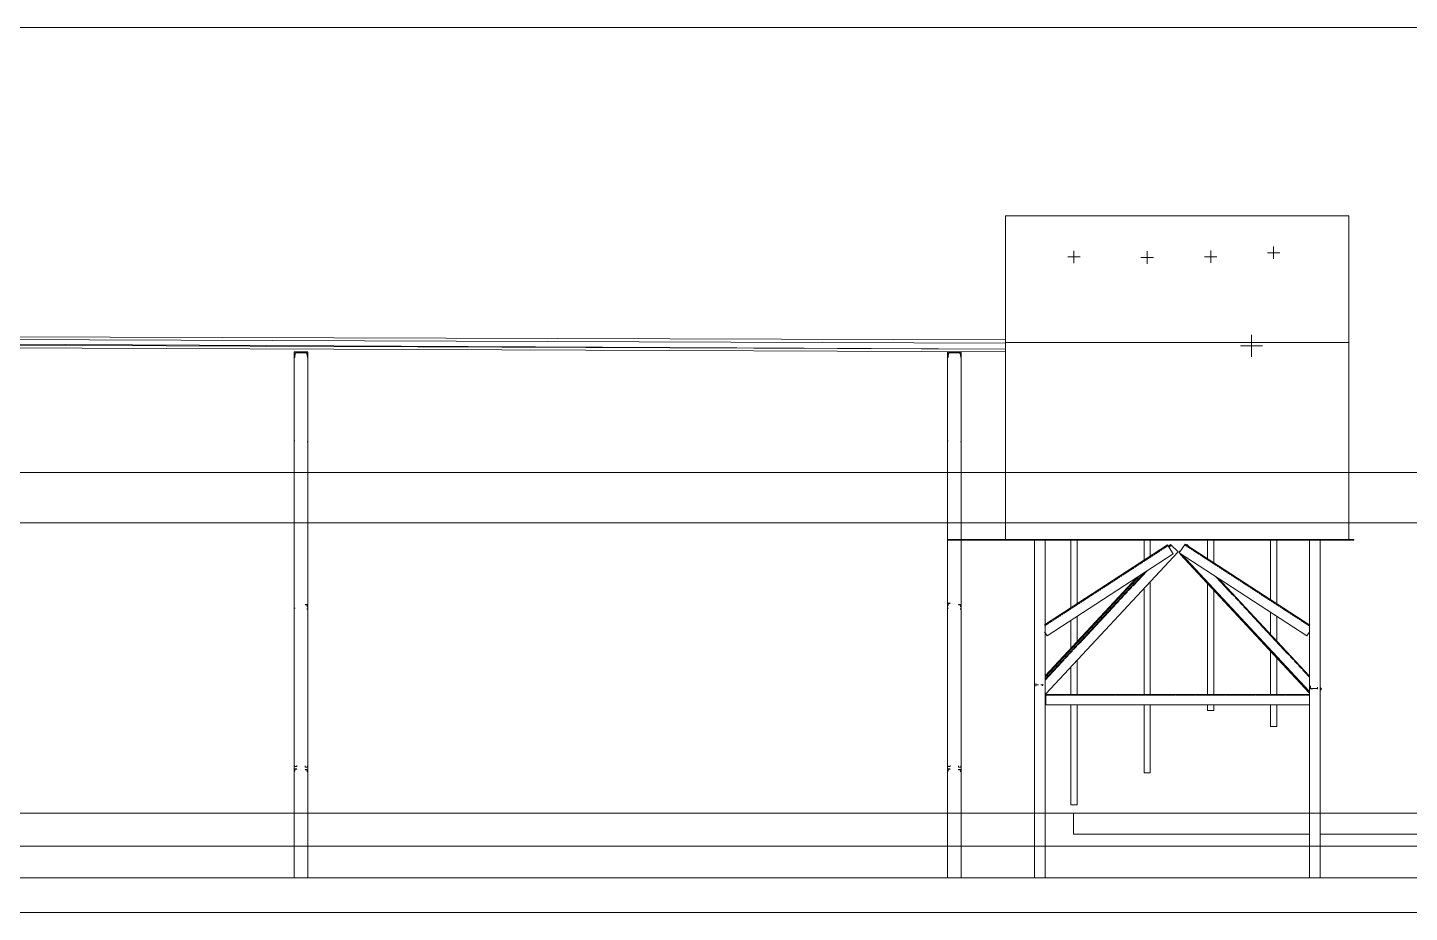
# Model space of a CAD drawing. Header units: centimetres. Extents: x -3046 to 63786, y -269 to 1483.
# Drawn here: x 58990 to 60997, y -50 to 1235 of the extents above; entities that cross this region are included whole.
import ezdxf

# ---------------------------------------------------------------- set-up
doc = ezdxf.new("R2010")
doc.units = ezdxf.units.CM
doc.linetypes.add('Centre', pattern=[3.175, 0.635, -0.475, 1.59, -0.475])
doc.linetypes.add('Hidden', pattern=[0.714375, 0.47625, -0.238125])
for name, color, linetype, lineweight in [('A-FLOR', 7, 'Continuous', 9), ('A-FLOR-LEVL', 7, 'Continuous', 9), ('A-GENM', 7, 'Continuous', 9), ('C-BLDG-PADS', 7, 'Continuous', 9), ('P-PIPE', 7, 'Continuous', 9), ('P-PIPE-CNTR', 7, 'Continuous', 9), ('S-BEAM', 7, 'Continuous', 9), ('S-COLS', 7, 'Continuous', 9)]:
    doc.layers.add(name, color=color, linetype=linetype, lineweight=lineweight)

# ---------------------------------------------------------------- blocks, each defined once
blk = doc.blocks.new('M Canal C-Pilar - 2C200X74-1262642-s04')
at = {"layer": 'S-COLS'}
for p, q in [((3090.4, 0), (3090.4, 763.6)), ((3110.4, 763.6), (3090.4, 763.6)), ((3110.4, 755.6), (3110.4, 491.4)), ((3110.4, 490.4), (3110.4, 0)), ((3110.4, 0), (3090.4, 0))]:
    blk.add_line(p, q, dxfattribs=at)
blk = doc.blocks.new('C Shapes - C8x20-1276569-s04')
at = {"layer": 'S-BEAM'}
for p, q in [((3110.4, 763.5), (3090.4, 763.5)), ((3090.4, 763.5), (3090.4, 755.5)), ((3110.4, 755.5), (3110.4, 763.5)), ((3090.4, 755.5), (3090.6, 755.5)), ((3091.2, 756.1), (3092, 761.2)), ((3093.3, 762.2), (3107.5, 762.2)), ((3108.7, 761.2), (3109.6, 756.1)), ((3110.2, 755.5), (3110.4, 755.5))]:
    blk.add_line(p, q, dxfattribs=at)
for centre, radius, start, end in [((3090.6, 756.2), 0.636, 270, 350.54), ((3093.3, 761), 1.27, 90, 170.54), ((3107.5, 761), 1.27, 9.46, 90), ((3110.2, 756.2), 0.636, 189.46, 270)]:
    blk.add_arc(centre, radius, start, end, dxfattribs=at)
blk = doc.blocks.new('L-Angle - L35x35x10-1264653-s04')
at = {"layer": 'S-BEAM'}
for p, q in [((3090.7, 158.5), (3090.7, 155)), ((3094.2, 158.5), (3090.7, 158.5)), ((3091.2, 155.5), (3091.2, 157.5)), ((3091.7, 158), (3093.7, 158))]:
    blk.add_line(p, q, dxfattribs=at)
for centre, start, end in [((3090.7, 155.5), 270, 0), ((3091.7, 157.5), 90, 180), ((3093.7, 158.5), 270, 0)]:
    blk.add_arc(centre, 0.5, start, end, dxfattribs=at)
blk = doc.blocks.new('L-Angle - L35x35x10-1265724-s04')
at = {"layer": 'S-BEAM'}
for p, q in [((3090.7, 163.4), (3090.7, 162)), ((3090.7, 162), (3090.7, 161.4)), ((3094.2, 162), (3090.7, 162)), ((3091.7, 161.7), (3093.7, 161.7)), ((3094.2, 162), (3094.2, 163.4))]:
    blk.add_line(p, q, dxfattribs=at)
for centre, start_param, end_param in [((3091.7, 161.5), 1.832596, 3.141593), ((3093.7, 162), 4.712389, 6.283185)]:
    blk.add_ellipse(centre, major_axis=(0.5, 0), ratio=0.559193, start_param=start_param, end_param=end_param, dxfattribs=at)
blk = doc.blocks.new('L-Angle - L35x35x10-1266284-s04')
at = {"layer": 'S-BEAM'}
blk.add_line((3091, 634), (3091, 634.9), dxfattribs=at)
blk = doc.blocks.new('L-Angle - L35x35x10-1266965-s04')
at = {"layer": 'S-BEAM'}
blk.add_line((3091.2, 391.1), (3091.2, 392), dxfattribs=at)
blk = doc.blocks.new('L-Angle - L35x35x10-1267097-s04')
at = {"layer": 'S-BEAM'}
for p, q in [((3090.7, 399.1), (3090.7, 395.6)), ((3094.2, 399.1), (3090.7, 399.1)), ((3091.2, 396.1), (3091.2, 398.1)), ((3091.7, 398.6), (3093.7, 398.6))]:
    blk.add_line(p, q, dxfattribs=at)
for centre, start_param, end_param in [((3090.7, 396.1), 4.712389, 6.283185), ((3091.7, 398.1), 1.570796, 3.141593), ((3093.7, 399.1), 4.712389, 6.283185)]:
    blk.add_ellipse(centre, major_axis=(0.5, 0), ratio=0.999999, start_param=start_param, end_param=end_param, dxfattribs=at)
blk = doc.blocks.new('L-Angle - L35x35x10-1267172-s04')
at = {"layer": 'S-BEAM'}
blk.add_line((3090.3, 519), (3090.3, 515.5), dxfattribs=at)
blk = doc.blocks.new('L-Angle - L35x35x10-1269946-s04')
at = {"layer": 'S-BEAM'}
for p, q in [((3109.9, 157.5), (3106.4, 157.5)), ((3106.9, 157), (3108.9, 157)), ((3109.4, 156.5), (3109.4, 154.5)), ((3109.9, 154), (3109.9, 157.5))]:
    blk.add_line(p, q, dxfattribs=at)
for centre, start, end in [((3106.9, 157.5), 180, 270), ((3108.9, 156.5), 0, 90), ((3109.9, 154.5), 180, 270)]:
    blk.add_arc(centre, 0.5, start, end, dxfattribs=at)
blk = doc.blocks.new('L-Angle - L35x35x10-1269948-s04')
at = {"layer": 'S-BEAM'}
for p, q in [((3106.4, 162.6), (3106.4, 161)), ((3109.9, 161), (3106.4, 161)), ((3106.9, 160.7), (3108.9, 160.7)), ((3109.9, 161), (3109.9, 162.6)), ((3109.9, 160.3), (3109.9, 161))]:
    blk.add_line(p, q, dxfattribs=at)
for centre, start_param, end_param in [((3106.9, 161), 3.141593, 4.712389), ((3108.9, 160.4), 0, 1.308997)]:
    blk.add_ellipse(centre, major_axis=(0.5, 0), ratio=0.559193, start_param=start_param, end_param=end_param, dxfattribs=at)
blk = doc.blocks.new('L-Angle - L35x35x10-1269950-s04')
at = {"layer": 'S-BEAM'}
blk.add_line((3109.6, 633.8), (3109.6, 632.7), dxfattribs=at)
blk = doc.blocks.new('L-Angle - L35x35x10-1269951-s04')
at = {"layer": 'S-BEAM'}
blk.add_line((3109.4, 391), (3109.4, 389.9), dxfattribs=at)
blk = doc.blocks.new('L-Angle - L35x35x10-1269952-s04')
at = {"layer": 'S-BEAM'}
for p, q in [((3109.9, 397.1), (3106.4, 397.1)), ((3106.9, 396.6), (3108.9, 396.6)), ((3109.4, 396.1), (3109.4, 394.1)), ((3109.9, 393.6), (3109.9, 397.1))]:
    blk.add_line(p, q, dxfattribs=at)
for centre, start_param, end_param in [((3106.9, 397.1), 3.141593, 4.712389), ((3108.9, 396.1), 0, 1.570796), ((3109.9, 394.1), 3.141593, 4.712389)]:
    blk.add_ellipse(centre, major_axis=(0.5, 0), ratio=0.999908, start_param=start_param, end_param=end_param, dxfattribs=at)
blk = doc.blocks.new('M Canal C-Pilar - 2C200X74-V199-s04')
at = {"layer": 'S-COLS'}
for p, q in [((2141.4, 0), (2141.4, 763.6)), ((2161.4, 763.6), (2141.4, 763.6)), ((2161.4, 755.6), (2161.4, 0)), ((2161.4, 0), (2141.4, 0))]:
    blk.add_line(p, q, dxfattribs=at)
blk = doc.blocks.new('HSS-Round Hollow Structural Section-Column - HSS6-1_8X_375-1280251-s04')
at = {"layer": 'S-COLS'}
for p, q in [((3216.6, 490.4), (3216.6, 0)), ((3232.1, 0), (3232.1, 490.4)), ((3216.6, 0), (3224.4, 0)), ((3224.4, 0), (3232.1, 0))]:
    blk.add_line(p, q, dxfattribs=at)
blk = doc.blocks.new('L-Angle - L6X4X1_2-1280948-s04')
at = {"layer": 'S-BEAM'}
for p, q in [((3231.5, 367.5), (3410.1, 483.5)), ((3410.1, 483.5), (3418.4, 470.7)), ((3418.4, 470.7), (3235.1, 351.7)), ((3235.1, 351.7), (3231.5, 357.1))]:
    blk.add_line(p, q, dxfattribs=at)
at = {"layer": 'S-BEAM', "linetype": 'Hidden'}
blk.add_line((3410.8, 482.4), (3231.5, 366), dxfattribs=at)
blk = doc.blocks.new('L-Angle - L6X4X1_2-1280949-s04')
at = {"layer": 'S-BEAM'}
for p, q in [((3427.1, 472), (3435.4, 484.8)), ((3435.4, 484.8), (3616.5, 367.1)), ((3612.4, 351.7), (3427.1, 472)), ((3616.5, 358), (3612.4, 351.7))]:
    blk.add_line(p, q, dxfattribs=at)
at = {"layer": 'S-BEAM', "linetype": 'Hidden'}
blk.add_line((3434.7, 483.7), (3616.5, 365.6), dxfattribs=at)
blk = doc.blocks.new('L-Angle - L6X4X1_2-1281130-s04')
at = {"layer": 'S-BEAM'}
for p, q in [((3218.8, 282.2), (3218.8, 280.1)), ((3229, 280.1), (3229, 281.5)), ((3218.8, 280.1), (3218.8, 278.2)), ((3222.5, 280.1), (3218.8, 280.1)), ((3229, 280.1), (3226.2, 280.1))]:
    blk.add_line(p, q, dxfattribs=at)
blk.add_ellipse((3227.7, 280.1), major_axis=(1.27, 0), ratio=0.681998, start_param=4.974188, end_param=6.283185, dxfattribs=at)
blk = doc.blocks.new('L-Angle - L6X4X1_2-1282602-s04')
at = {"layer": 'S-BEAM'}
for p, q in [((3411.6, 481.2), (3414.2, 484)), ((3414.2, 484), (3425.4, 473.6)), ((3425.4, 473.6), (3233, 267.3)), ((3232.1, 288.7), (3376.4, 443.4)), ((3233, 267.3), (3232.1, 268.1))]:
    blk.add_line(p, q, dxfattribs=at)
at = {"layer": 'S-BEAM', "linetype": 'Hidden'}
for p, q in [((3415.1, 483.1), (3412.3, 480.1)), ((3380.8, 446.3), (3232.1, 286.9))]:
    blk.add_line(p, q, dxfattribs=at)
blk = doc.blocks.new('L-Angle - L6X4X1_2-1281515-s04')
at = {"layer": 'S-BEAM'}
for p, q in [((3437.6, 483.4), (3438.2, 484)), ((3438.2, 484), (3440.8, 481.3)), ((3427.1, 473.6), (3429.6, 475.9)), ((3427.7, 473), (3427.1, 473.6)), ((3615.9, 271.1), (3430.9, 469.5)), ((3483.7, 435.2), (3615.9, 293.4)), ((3631.5, 276.7), (3633.7, 274.4)), ((3633.7, 274.4), (3631.5, 272.3))]:
    blk.add_line(p, q, dxfattribs=at)
at = {"layer": 'S-BEAM', "linetype": 'Hidden'}
for p, q in [((3479.3, 438.1), (3615.9, 291.6)), ((3631.5, 274.9), (3632.8, 273.5))]:
    blk.add_line(p, q, dxfattribs=at)
blk = doc.blocks.new('L-Angle - L6X4X1_2-1282603-s04')
at = {"layer": 'S-BEAM'}
for p, q in [((3233.4, 251.2), (3233.4, 266.4)), ((3233.4, 266.4), (3615.9, 266.4)), ((3615.9, 251.2), (3233.4, 251.2))]:
    blk.add_line(p, q, dxfattribs=at)
at = {"layer": 'S-BEAM', "linetype": 'Hidden'}
blk.add_line((3615.9, 265.1), (3233.4, 265.1), dxfattribs=at)
blk = doc.blocks.new('L-Angle - L6X4X1_2-1282750-s04')
at = {"layer": 'S-BEAM'}
for p, q in [((3617.6, 278.8), (3617.6, 275.2)), ((3627.8, 275.2), (3617.6, 275.2)), ((3618.9, 274.3), (3620.4, 274.3)), ((3627.8, 275.2), (3627.8, 276.8)), ((3627.8, 273.9), (3627.8, 275.2))]:
    blk.add_line(p, q, dxfattribs=at)
blk.add_ellipse((3618.9, 275.2), major_axis=(1.27, 0), ratio=0.669131, start_param=3.141593, end_param=4.712389, dxfattribs=at)
blk = doc.blocks.new('L-Angle - L6X4X1_2-1283719-s04')
at = {"layer": 'S-BEAM', "linetype": 'Hidden'}
blk.add_line((3232.1, 291.5), (3370, 439.3), dxfattribs=at)
at = {"layer": 'S-BEAM'}
for p, q in [((3232.1, 291.5), (3370, 439.3)), ((3232.1, 293.3), (3365.6, 436.4))]:
    blk.add_line(p, q, dxfattribs=at)
blk = doc.blocks.new('L-Angle - L6X4X1_2-V202-s04')
at = {"layer": 'S-BEAM'}
for p, q in [((3429.1, 470.8), (3428.2, 470)), ((3428.2, 470), (3615.7, 268.8)), ((3428.2, 470), (3615.7, 268.8)), ((3615.7, 268.8), (3616, 269))]:
    blk.add_line(p, q, dxfattribs=at)
blk = doc.blocks.new('L-Angle - L6X4X1_2-1283958-s04')
at = {"layer": 'S-BEAM'}
for p, q in [((3233.4, 266.4), (3233.4, 251.8)), ((3233.4, 251.1), (3615.9, 251.1)), ((3233.4, 251.1), (3615.9, 251.1))]:
    blk.add_line(p, q, dxfattribs=at)
for centre, start_param, end_param in [((3233.4, 263.8), 1.047198, 1.570796), ((3233.4, 252.4), 3.141593, 3.926991)]:
    blk.add_ellipse(centre, major_axis=(0, 1.27), ratio=0.004176, start_param=start_param, end_param=end_param, dxfattribs=at)
blk = doc.blocks.new('Generic Model 1 - Generic Model 1-1284184-s04')
at = {"layer": 'A-GENM'}
for p, q in [((3174.6, 777.3), (3174.6, 961.1)), ((3174.6, 961.1), (3673.2, 961.1)), ((3673.2, 961.1), (3673.2, 777.3)), ((3174.6, 491.4), (3174.6, 777.3)), ((3673.2, 777.3), (3174.6, 777.3)), ((3673.2, 777.3), (3673.2, 491.4))]:
    blk.add_line(p, q, dxfattribs=at)
blk = doc.blocks.new('PQ_RVR_EXT-01_ZZ_ZZ_MO_T_A_rvt-4-s04')
at = {"layer": 'A-FLOR'}
for p, q in [((3090.4, 491.4), (3172.5, 491.4)), ((3090.4, 491.4), (3090.4, 490.4)), ((3172.5, 490.4), (3090.4, 490.4)), ((3172.5, 491.4), (3680.5, 491.4)), ((3172.5, 491.4), (3172.5, 490.4)), ((3680.5, 490.4), (3172.5, 490.4)), ((3680.5, 491.4), (3680.5, 490.4))]:
    blk.add_line(p, q, dxfattribs=at)
at = {"layer": 'P-PIPE', "color": 6, "true_color": 0xff00ff}
for p, q in [((3174.6, 767.9), (-1073.7, 788.5)), ((3174.6, 767.7), (-1069.4, 784.3)), ((3174.6, 776.4), (-1068.3, 791.5)), ((3174.6, 781.4), (-736.4, 793)), ((-1069.5, 780.3), (3174.6, 763.7)), ((3269.6, 490.4), (3269.6, 392.3)), ((3278.6, 398.1), (3278.6, 490.4)), ((3375.9, 490.4), (3375.9, 461.3)), ((3384.9, 467.1), (3384.9, 490.4)), ((3468.3, 490.4), (3468.3, 463.4)), ((3477.3, 457.6), (3477.3, 490.4)), ((3559.6, 490.4), (3559.6, 404.1)), ((3568.6, 398.3), (3568.6, 490.4)), ((3384.9, 266.4), (3384.9, 430.2)), ((3468.3, 427), (3468.3, 266.4)), ((3375.9, 420.6), (3375.9, 266.4)), ((3477.3, 266.4), (3477.3, 417.4)), ((3559.6, 385.9), (3559.6, 353.9)), ((3269.6, 374.1), (3269.6, 333.5)), ((3278.6, 343.2), (3278.6, 380)), ((3568.6, 344.2), (3568.6, 380.1)), ((3559.6, 329.1), (3559.6, 266.4)), ((3269.6, 306.6), (3269.6, 266.4)), ((3278.6, 266.4), (3278.6, 316.3)), ((3568.6, 266.4), (3568.6, 319.5)), ((3269.6, 251.2), (3269.6, 106.3)), ((3278.6, 106.3), (3278.6, 251.2)), ((3375.9, 251.2), (3375.9, 152.7)), ((3384.9, 152.7), (3384.9, 251.2)), ((3468.3, 251.2), (3468.3, 242.9)), ((3468.3, 242.9), (3472.8, 242.9)), ((3472.8, 242.9), (3477.3, 242.9)), ((3477.3, 242.9), (3477.3, 251.2)), ((3559.6, 251.2), (3559.6, 219.8)), ((3568.6, 219.8), (3568.6, 251.2)), ((3559.6, 219.8), (3564.1, 219.8)), ((3564.1, 219.8), (3568.6, 219.8))]:
    blk.add_line(p, q, dxfattribs=at)
for centre, ratio, start_param, end_param in [((3380.4, 152.7), 0.018257, 3.141593, 4.712389), ((3380.4, 152.7), 0.018257, 4.712389, 6.283185), ((3274.1, 106.3), 0.01202, 3.141593, 4.712389), ((3274.1, 106.3), 0.01202, 4.712389, 6.283185)]:
    blk.add_ellipse(centre, major_axis=(4.5, 0), ratio=ratio, start_param=start_param, end_param=end_param, dxfattribs=at)
at = {"layer": 'P-PIPE-CNTR', "color": 6, "true_color": 0xff00ff}
for p, q in [((3274.1, 892.6), (3274.1, 910.6)), ((3380.4, 891.8), (3380.4, 909.8)), ((3472.8, 892.9), (3472.8, 910.9)), ((3555.1, 907.8), (3573.1, 907.8)), ((3564.1, 898.8), (3564.1, 916.8)), ((3265.1, 901.6), (3283.1, 901.6)), ((3371.4, 900.8), (3389.4, 900.8)), ((3463.8, 901.9), (3481.8, 901.9)), ((3532, 756.6), (3532, 788.6)), ((3516, 772.6), (3548, 772.6))]:
    blk.add_line(p, q, dxfattribs=at)
at = {"layer": 'A-GENM', "lineweight": 9}
blk.add_blockref('Generic Model 1 - Generic Model 1-1284184-s04', (0, 0), dxfattribs=at)
at = {"layer": 'S-BEAM', "lineweight": 9}
for name, p in [('C Shapes - C8x20-1276569-s04', (-949, 0)), ('C Shapes - C8x20-1276569-s04', (0, 0)), ('L-Angle - L35x35x10-1266284-s04', (-949, 0)), ('L-Angle - L35x35x10-1269950-s04', (-949, 0)), ('L-Angle - L35x35x10-1266284-s04', (0, 0)), ('L-Angle - L35x35x10-1269950-s04', (0, 0)), ('L-Angle - L35x35x10-1267172-s04', (-949, 0)), ('L-Angle - L35x35x10-1267172-s04', (0, 0)), ('L-Angle - L6X4X1_2-1280948-s04', (0, 0)), ('L-Angle - L6X4X1_2-1282602-s04', (0, 0)), ('L-Angle - L6X4X1_2-1280949-s04', (0, 0)), ('L-Angle - L6X4X1_2-1281515-s04', (0, 0)), ('L-Angle - L6X4X1_2-V202-s04', (0, 0)), ('L-Angle - L6X4X1_2-1283719-s04', (0, 0)), ('L-Angle - L35x35x10-1266965-s04', (-949, 0)), ('L-Angle - L35x35x10-1269952-s04', (-949, 0)), ('L-Angle - L35x35x10-1269951-s04', (-949, 0)), ('L-Angle - L35x35x10-1267097-s04', (0, 0)), ('L-Angle - L35x35x10-1266965-s04', (0, 0)), ('L-Angle - L35x35x10-1269952-s04', (0, 0)), ('L-Angle - L35x35x10-1269951-s04', (0, 0)), ('L-Angle - L6X4X1_2-1281130-s04', (0, 0)), ('L-Angle - L6X4X1_2-1282603-s04', (0, 0)), ('L-Angle - L6X4X1_2-1283958-s04', (0, 0)), ('L-Angle - L6X4X1_2-1282750-s04', (0, 0)), ('L-Angle - L35x35x10-1265724-s04', (-949, 0)), ('L-Angle - L35x35x10-1269948-s04', (-949, 0)), ('L-Angle - L35x35x10-1265724-s04', (0, 0)), ('L-Angle - L35x35x10-1269948-s04', (0, 0)), ('L-Angle - L35x35x10-1264653-s04', (-949, 0)), ('L-Angle - L35x35x10-1269946-s04', (-949, 0)), ('L-Angle - L35x35x10-1264653-s04', (0, 0)), ('L-Angle - L35x35x10-1269946-s04', (0, 0))]:
    blk.add_blockref(name, p, dxfattribs=at)
at = {"layer": 'S-COLS', "lineweight": 9}
for name, p in [('M Canal C-Pilar - 2C200X74-V199-s04', (0, 0)), ('M Canal C-Pilar - 2C200X74-1262642-s04', (0, 0)), ('HSS-Round Hollow Structural Section-Column - HSS6-1_8X_375-1280251-s04', (0, 0)), ('HSS-Round Hollow Structural Section-Column - HSS6-1_8X_375-1280251-s04', (399.4, 0))]:
    blk.add_blockref(name, p, dxfattribs=at)

msp = doc.modelspace()

# ---------------------------------------------------------------- linework, layer by layer
at = {"layer": 'A-FLOR-LEVL', "color": 253, "linetype": 'Centre', "true_color": 0xaaaaaa}
for p, q in [((49046.4, 1234.5), (61550.8, 1234.5)), ((49046.4, 588.8), (61233.3, 588.8)), ((49046.4, 515.5), (61550.8, 515.5)), ((49046.4, 94), (61233.3, 94)), ((49046.4, 46), (61550.8, 46)), ((49046.4, 0), (61233.3, 0)), ((61550.8, -50), (49046.4, -50))]:
    msp.add_line(p, q, dxfattribs=at)
at = {"layer": 'C-BLDG-PADS'}
for p, q in [((60509.4, 94), (60851.8, 94)), ((60509.4, 94), (60509.4, 63.5)), ((60867.4, 94), (61612.6, 94)), ((60851.8, 63.5), (60509.4, 63.5)), ((61612.6, 63.5), (60867.4, 63.5))]:
    msp.add_line(p, q, dxfattribs=at)

# ---------------------------------------------------------------- block references
at = {"lineweight": 5}
msp.add_blockref('PQ_RVR_EXT-01_ZZ_ZZ_MO_T_A_rvt-4-s04', (57235.9, 0), dxfattribs=at)

doc.saveas('drawing.dxf')
